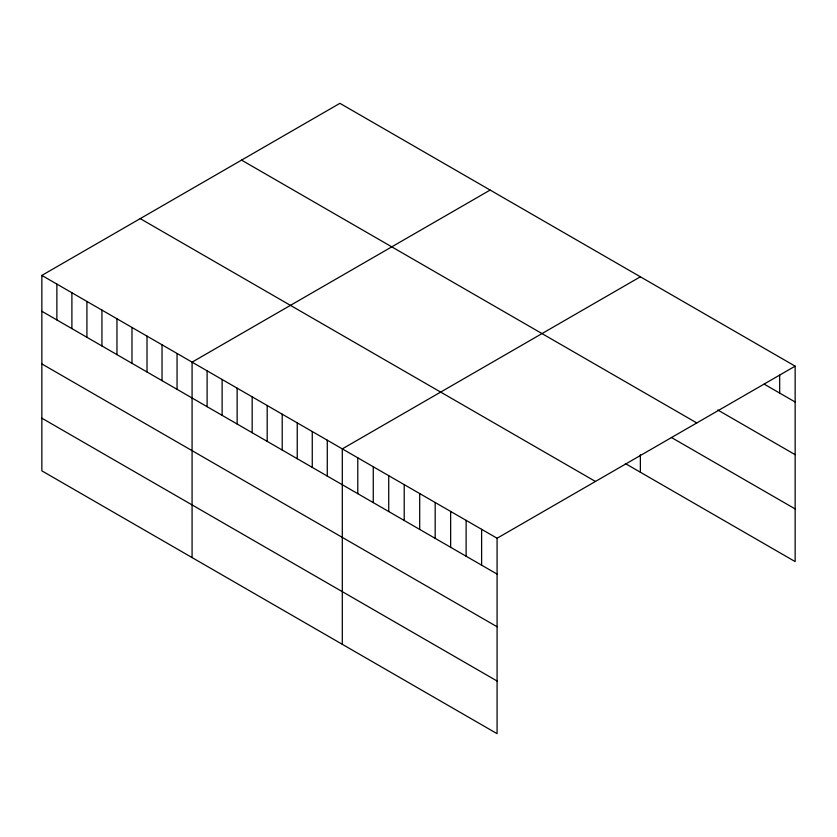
<?xml version="1.0" encoding="UTF-8"?>
<svg xmlns="http://www.w3.org/2000/svg" width="837" height="837" viewBox="0 0 837 837"><rect width="100%" height="100%" fill="white"/><g stroke="black" fill="none" stroke-linecap="round" stroke-linejoin="round"><path stroke-width="1.26" d="M41.85 275.415L497.084 538.243L497.084 733.672L41.85 470.844L41.85 275.415L339.916 103.328L795.15 366.156L795.15 561.585L625.344 463.552M490.147 190.062L192.081 362.149L192.081 557.578M640.368 276.796L342.302 448.883L342.302 644.312M497.084 538.243L795.15 366.156M764.191 384.141L795.15 402.011M717.759 409.984L795.15 454.669M241.558 160.118L696.792 422.947M671.326 437.437L795.15 508.927M140.208 218.624L595.442 481.453M41.85 311.27L497.084 574.098M41.85 363.928L497.084 626.756M41.85 418.186L497.084 681.015M779.676 375.143L779.676 393.076M640.368 454.669L640.368 472.225M481.61 529.308L481.61 565.163M466.125 520.373L466.125 556.218M450.651 511.438L450.651 547.283M435.177 502.493L435.177 538.348M419.693 493.558L419.693 529.413M404.219 484.623L404.219 520.478M388.734 475.688L388.734 511.543M373.26 466.753L373.26 502.608M357.786 457.818L357.786 493.673M327.277 440.21L327.277 476.065M312.264 431.536L312.264 467.391M297.24 422.863L297.24 458.718M282.215 414.189L282.215 450.044M267.191 405.516L267.191 441.371M252.167 396.843L252.167 432.698M237.143 388.169L237.143 424.024M222.119 379.496L222.119 415.351M207.105 370.822L207.105 406.677M177.057 353.476L177.057 389.331M162.033 344.802L162.033 380.657M147.009 336.129L147.009 371.984M131.984 327.455L131.984 363.31M116.96 318.782L116.96 354.637M101.936 310.108L101.936 345.963M86.922 301.435L86.922 337.29M71.898 292.762L71.898 328.617M56.874 284.088L56.874 319.943"/></g></svg>
